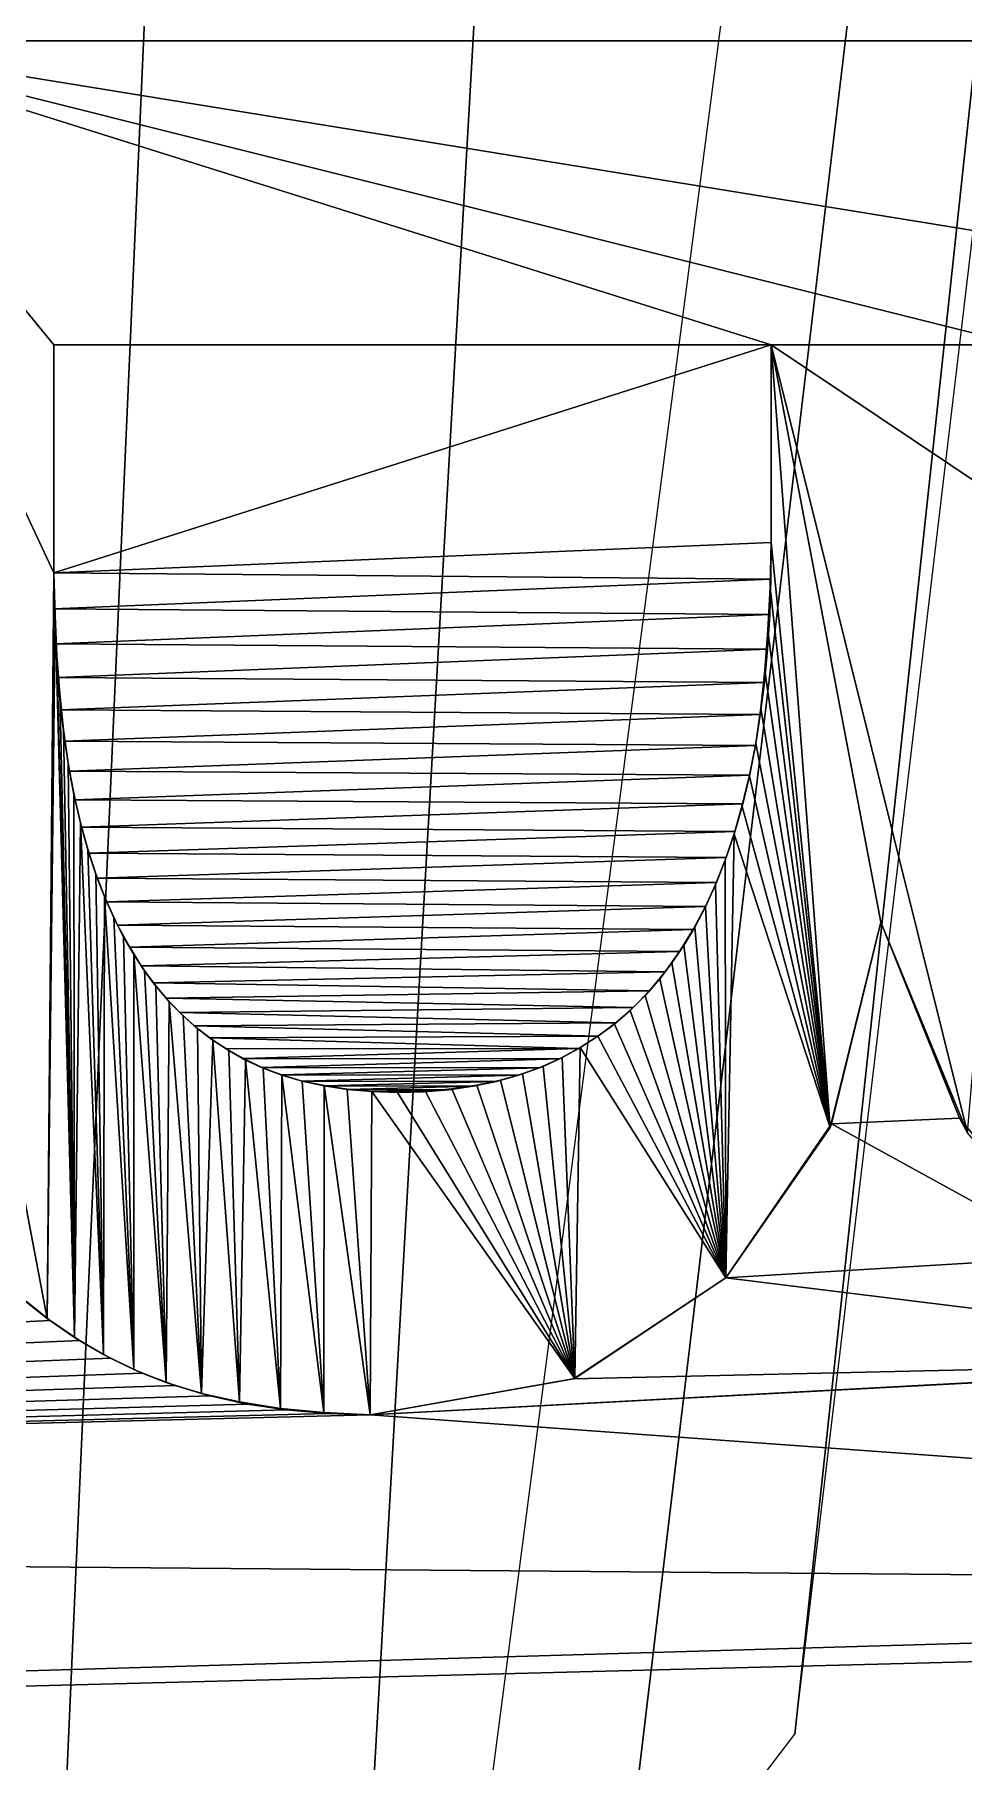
# Model space of a CAD drawing. Header units: millimetres. Extents: x -228 to 228, y -204 to 237.
# Drawn here: x 29.656 to 30.247, y 18.041 to 19.14 of the extents above; entities that cross this region are included whole.
import ezdxf

# ---------------------------------------------------------------- set-up
doc = ezdxf.new("R2010")
doc.units = ezdxf.units.MM
doc.header["$LTSCALE"] = 127.314815
for name, color, linetype in [('2468', 7, 'CONTINUOUS'), ('5003', 7, 'CONTINUOUS'), ('5004', 7, 'CONTINUOUS'), ('5316', 7, 'CONTINUOUS'), ('5322', 7, 'CONTINUOUS'), ('5375', 7, 'CONTINUOUS'), ('5376', 7, 'CONTINUOUS'), ('5377', 7, 'CONTINUOUS'), ('5378', 7, 'CONTINUOUS'), ('5381', 7, 'CONTINUOUS'), ('5382', 7, 'CONTINUOUS'), ('5383', 7, 'CONTINUOUS'), ('5384', 7, 'CONTINUOUS'), ('5385', 7, 'CONTINUOUS'), ('5386', 7, 'CONTINUOUS'), ('6193', 7, 'CONTINUOUS'), ('6301', 7, 'CONTINUOUS'), ('6333', 7, 'CONTINUOUS')]:
    doc.layers.add(name, color=color, linetype=linetype)

msp = doc.modelspace()

# ---------------------------------------------------------------- linework, layer by layer
at = {"layer": '2468', "color": 6, "linetype": 'Continuous'}
for points in [[(31.0245, 26.2898, 1083.49), (30.14, 18.0582, 1075.3027), (31.1346, 26.4481, 1077.0776), (31.0245, 26.2898, 1083.49)], [(29.9121, 17.7616, 1083.49), (30.0261, 17.9095, 1079.4167), (31.0245, 26.2898, 1083.49), (29.9121, 17.7616, 1083.49)], [(30.0261, 17.9095, 1079.4167), (30.14, 18.0582, 1075.3027), (31.0245, 26.2898, 1083.49), (30.0261, 17.9095, 1079.4167)]]:
    msp.add_3dface(points, dxfattribs=at)
at = {"layer": '5003', "color": 6, "linetype": 'Continuous'}
for points in [[(30.2955, 32.0383, 1039.01), (29, 2.7124, 1039.01), (29.6211, 40.5935, 1039.01), (30.2955, 32.0383, 1039.01)], [(29, 2.7124, 1039.01), (36.251, 29.0508, 1039.01), (37.8171, 33.0922, 1039.01), (29, 2.7124, 1039.01)], [(44.663, 10.9983, 1039.01), (29, 2.7124, 1039.01), (37.8171, 33.0922, 1039.01), (44.663, 10.9983, 1039.01)], [(30.2955, 32.0383, 1039.01), (30.5255, 29.5033, 1039.01), (29, 2.7124, 1039.01), (30.2955, 32.0383, 1039.01)], [(30.5255, 29.5033, 1039.01), (32.5562, 27.9678, 1039.01), (29, 2.7124, 1039.01), (30.5255, 29.5033, 1039.01)], [(36.1233, 28.6576, 1039.01), (36.251, 29.0508, 1039.01), (29, 2.7124, 1039.01), (36.1233, 28.6576, 1039.01)], [(36.007, 28.5247, 1039.01), (36.1233, 28.6576, 1039.01), (29, 2.7124, 1039.01), (36.007, 28.5247, 1039.01)], [(35.8846, 28.3975, 1039.01), (36.007, 28.5247, 1039.01), (29, 2.7124, 1039.01), (35.8846, 28.3975, 1039.01)], [(35.0581, 28.4371, 1039.01), (35.117, 28.383, 1039.01), (29, 2.7124, 1039.01), (35.0581, 28.4371, 1039.01)], [(32.5562, 27.9678, 1039.01), (35.0581, 28.4371, 1039.01), (29, 2.7124, 1039.01), (32.5562, 27.9678, 1039.01)], [(35.5037, 28.2366, 1039.01), (35.8846, 28.3975, 1039.01), (29, 2.7124, 1039.01), (35.5037, 28.2366, 1039.01)], [(35.117, 28.383, 1039.01), (35.5037, 28.2366, 1039.01), (29, 2.7124, 1039.01), (35.117, 28.383, 1039.01)]]:
    msp.add_3dface(points, dxfattribs=at)
at = {"layer": '5004', "color": 6, "linetype": 'Continuous'}
for points in [[(30.6713, 28.5384, 1041.01), (20.9561, 18.1201, 1041.01), (32.6549, 27.9819, 1041.01), (30.6713, 28.5384, 1041.01)], [(32.6549, 27.9819, 1041.01), (20.9561, 18.1201, 1041.01), (25.7236, 21.8156, 1041.01), (32.6549, 27.9819, 1041.01)], [(30.86, 19.8899, 1041.01), (29.51, 19.3194, 1041.01), (29.51, 19.1357, 1041.01), (30.86, 19.8899, 1041.01)], [(30.86, 19.8899, 1041.01), (29.51, 19.1357, 1041.01), (30.86, 19.1357, 1041.01), (30.86, 19.8899, 1041.01)], [(30.125, 18.8165, 1041.01), (30.125, 18.9422, 1041.01), (29.6686, 18.7972, 1041.01), (30.125, 18.8165, 1041.01)], [(29.6686, 18.7972, 1041.01), (30.125, 18.9422, 1041.01), (29.6686, 18.9422, 1041.01), (29.6686, 18.7972, 1041.01)], [(30.1248, 18.7932, 1041.01), (30.125, 18.8165, 1041.01), (29.6686, 18.7972, 1041.01), (30.1248, 18.7932, 1041.01)], [(29.6688, 18.7742, 1041.01), (30.1248, 18.7932, 1041.01), (29.6686, 18.7972, 1041.01), (29.6688, 18.7742, 1041.01)], [(30.124, 18.7706, 1041.01), (30.1248, 18.7932, 1041.01), (29.6688, 18.7742, 1041.01), (30.124, 18.7706, 1041.01)], [(29.6697, 18.752, 1041.01), (30.124, 18.7706, 1041.01), (29.6688, 18.7742, 1041.01), (29.6697, 18.752, 1041.01)], [(30.1226, 18.7487, 1041.01), (30.124, 18.7706, 1041.01), (29.6697, 18.752, 1041.01), (30.1226, 18.7487, 1041.01)], [(29.671, 18.7306, 1041.01), (30.1226, 18.7487, 1041.01), (29.6697, 18.752, 1041.01), (29.671, 18.7306, 1041.01)], [(30.1206, 18.7275, 1041.01), (30.1226, 18.7487, 1041.01), (29.671, 18.7306, 1041.01), (30.1206, 18.7275, 1041.01)], [(29.6729, 18.71, 1041.01), (30.1206, 18.7275, 1041.01), (29.671, 18.7306, 1041.01), (29.6729, 18.71, 1041.01)], [(30.118, 18.7071, 1041.01), (30.1206, 18.7275, 1041.01), (29.6729, 18.71, 1041.01), (30.118, 18.7071, 1041.01)], [(29.6754, 18.6901, 1041.01), (30.118, 18.7071, 1041.01), (29.6729, 18.71, 1041.01), (29.6754, 18.6901, 1041.01)], [(30.1149, 18.6873, 1041.01), (30.118, 18.7071, 1041.01), (29.6754, 18.6901, 1041.01), (30.1149, 18.6873, 1041.01)], [(29.6784, 18.671, 1041.01), (30.1149, 18.6873, 1041.01), (29.6754, 18.6901, 1041.01), (29.6784, 18.671, 1041.01)], [(30.1112, 18.6684, 1041.01), (30.1149, 18.6873, 1041.01), (29.6784, 18.671, 1041.01), (30.1112, 18.6684, 1041.01)], [(29.682, 18.6527, 1041.01), (30.1112, 18.6684, 1041.01), (29.6784, 18.671, 1041.01), (29.682, 18.6527, 1041.01)], [(30.1068, 18.6502, 1041.01), (30.1112, 18.6684, 1041.01), (29.682, 18.6527, 1041.01), (30.1068, 18.6502, 1041.01)], [(29.6862, 18.6353, 1041.01), (30.1068, 18.6502, 1041.01), (29.682, 18.6527, 1041.01), (29.6862, 18.6353, 1041.01)], [(30.1019, 18.6327, 1041.01), (30.1068, 18.6502, 1041.01), (29.6862, 18.6353, 1041.01), (30.1019, 18.6327, 1041.01)], [(29.6908, 18.6188, 1041.01), (30.1019, 18.6327, 1041.01), (29.6862, 18.6353, 1041.01), (29.6908, 18.6188, 1041.01)], [(30.0964, 18.616, 1041.01), (30.1019, 18.6327, 1041.01), (29.6908, 18.6188, 1041.01), (30.0964, 18.616, 1041.01)], [(29.6961, 18.603, 1041.01), (30.0964, 18.616, 1041.01), (29.6908, 18.6188, 1041.01), (29.6961, 18.603, 1041.01)], [(30.0901, 18.6001, 1041.01), (30.0964, 18.616, 1041.01), (29.6961, 18.603, 1041.01), (30.0901, 18.6001, 1041.01)], [(29.7022, 18.5878, 1041.01), (30.0901, 18.6001, 1041.01), (29.6961, 18.603, 1041.01), (29.7022, 18.5878, 1041.01)], [(30.0831, 18.5849, 1041.01), (30.0901, 18.6001, 1041.01), (29.7022, 18.5878, 1041.01), (30.0831, 18.5849, 1041.01)], [(29.7091, 18.5731, 1041.01), (30.0831, 18.5849, 1041.01), (29.7022, 18.5878, 1041.01), (29.7091, 18.5731, 1041.01)], [(30.0753, 18.5703, 1041.01), (30.0831, 18.5849, 1041.01), (29.7091, 18.5731, 1041.01), (30.0753, 18.5703, 1041.01)], [(29.7168, 18.5589, 1041.01), (30.0753, 18.5703, 1041.01), (29.7091, 18.5731, 1041.01), (29.7168, 18.5589, 1041.01)], [(30.1947, 18.5748, 1041.01), (30.1634, 18.4466, 1041.01), (30.2447, 18.4501, 1041.01), (30.1947, 18.5748, 1041.01)], [(30.0667, 18.5563, 1041.01), (30.0753, 18.5703, 1041.01), (29.7168, 18.5589, 1041.01), (30.0667, 18.5563, 1041.01)], [(29.7241, 18.5472, 1041.01), (30.0667, 18.5563, 1041.01), (29.7168, 18.5589, 1041.01), (29.7241, 18.5472, 1041.01)], [(30.0574, 18.5433, 1041.01), (30.0667, 18.5563, 1041.01), (29.7241, 18.5472, 1041.01), (30.0574, 18.5433, 1041.01)], [(29.7318, 18.5364, 1041.01), (30.0574, 18.5433, 1041.01), (29.7241, 18.5472, 1041.01), (29.7318, 18.5364, 1041.01)], [(30.0475, 18.5313, 1041.01), (30.0574, 18.5433, 1041.01), (29.7318, 18.5364, 1041.01), (30.0475, 18.5313, 1041.01)], [(29.74, 18.5265, 1041.01), (30.0475, 18.5313, 1041.01), (29.7318, 18.5364, 1041.01), (29.74, 18.5265, 1041.01)], [(30.0371, 18.5206, 1041.01), (30.0475, 18.5313, 1041.01), (29.74, 18.5265, 1041.01), (30.0371, 18.5206, 1041.01)], [(29.7486, 18.5174, 1041.01), (30.0371, 18.5206, 1041.01), (29.74, 18.5265, 1041.01), (29.7486, 18.5174, 1041.01)], [(30.0261, 18.5109, 1041.01), (30.0371, 18.5206, 1041.01), (29.7486, 18.5174, 1041.01), (30.0261, 18.5109, 1041.01)], [(29.7578, 18.509, 1041.01), (30.0261, 18.5109, 1041.01), (29.7486, 18.5174, 1041.01), (29.7578, 18.509, 1041.01)], [(30.0146, 18.5023, 1041.01), (30.0261, 18.5109, 1041.01), (29.7578, 18.509, 1041.01), (30.0146, 18.5023, 1041.01)], [(29.7676, 18.5013, 1041.01), (30.0146, 18.5023, 1041.01), (29.7578, 18.509, 1041.01), (29.7676, 18.5013, 1041.01)], [(30.0026, 18.4946, 1041.01), (30.0146, 18.5023, 1041.01), (29.7676, 18.5013, 1041.01), (30.0026, 18.4946, 1041.01)], [(29.7781, 18.4944, 1041.01), (30.0026, 18.4946, 1041.01), (29.7676, 18.5013, 1041.01), (29.7781, 18.4944, 1041.01)], [(29.7892, 18.4881, 1041.01), (30.0026, 18.4946, 1041.01), (29.7781, 18.4944, 1041.01), (29.7892, 18.4881, 1041.01)], [(29.9902, 18.4879, 1041.01), (30.0026, 18.4946, 1041.01), (29.7892, 18.4881, 1041.01), (29.9902, 18.4879, 1041.01)], [(29.8009, 18.4825, 1041.01), (29.9902, 18.4879, 1041.01), (29.7892, 18.4881, 1041.01), (29.8009, 18.4825, 1041.01)], [(29.9774, 18.4823, 1041.01), (29.9902, 18.4879, 1041.01), (29.8009, 18.4825, 1041.01), (29.9774, 18.4823, 1041.01)], [(29.8133, 18.4777, 1041.01), (29.9774, 18.4823, 1041.01), (29.8009, 18.4825, 1041.01), (29.8133, 18.4777, 1041.01)], [(29.9641, 18.4775, 1041.01), (29.9774, 18.4823, 1041.01), (29.8133, 18.4777, 1041.01), (29.9641, 18.4775, 1041.01)], [(29.8266, 18.4738, 1041.01), (29.9641, 18.4775, 1041.01), (29.8133, 18.4777, 1041.01), (29.8266, 18.4738, 1041.01)], [(29.9501, 18.4736, 1041.01), (29.9641, 18.4775, 1041.01), (29.8266, 18.4738, 1041.01), (29.9501, 18.4736, 1041.01)], [(29.8406, 18.4707, 1041.01), (29.9501, 18.4736, 1041.01), (29.8266, 18.4738, 1041.01), (29.8406, 18.4707, 1041.01)], [(29.9353, 18.4705, 1041.01), (29.9501, 18.4736, 1041.01), (29.8406, 18.4707, 1041.01), (29.9353, 18.4705, 1041.01)], [(29.8554, 18.4685, 1041.01), (29.9353, 18.4705, 1041.01), (29.8406, 18.4707, 1041.01), (29.8554, 18.4685, 1041.01)], [(29.9199, 18.4683, 1041.01), (29.9353, 18.4705, 1041.01), (29.8554, 18.4685, 1041.01), (29.9199, 18.4683, 1041.01)], [(29.8709, 18.4671, 1041.01), (29.9199, 18.4683, 1041.01), (29.8554, 18.4685, 1041.01), (29.8709, 18.4671, 1041.01)], [(29.9039, 18.4669, 1041.01), (29.9199, 18.4683, 1041.01), (29.8709, 18.4671, 1041.01), (29.9039, 18.4669, 1041.01)], [(29.8871, 18.4665, 1041.01), (29.9039, 18.4669, 1041.01), (29.8709, 18.4671, 1041.01), (29.8871, 18.4665, 1041.01)], [(30.2447, 18.4501, 1041.01), (30.1634, 18.4466, 1041.01), (30.3174, 18.362, 1041.01), (30.2447, 18.4501, 1041.01)], [(30.1634, 18.4466, 1041.01), (30.096, 18.3485, 1041.01), (30.3174, 18.362, 1041.01), (30.1634, 18.4466, 1041.01)], [(30.3174, 18.362, 1041.01), (30.096, 18.3485, 1041.01), (30.5196, 18.2963, 1041.01), (30.3174, 18.362, 1041.01)], [(30.096, 18.3485, 1041.01), (29.9992, 18.2844, 1041.01), (30.5196, 18.2963, 1041.01), (30.096, 18.3485, 1041.01)], [(29.6661, 18.3215, 1041.01), (29.6482, 18.3359, 1041.01), (26.93, 18.1875, 1041.01), (29.6661, 18.3215, 1041.01)], [(29.6849, 18.3087, 1041.01), (29.6661, 18.3215, 1041.01), (26.93, 18.1875, 1041.01), (29.6849, 18.3087, 1041.01)], [(29.7045, 18.2975, 1041.01), (29.6849, 18.3087, 1041.01), (26.93, 18.1875, 1041.01), (29.7045, 18.2975, 1041.01)], [(29.7247, 18.288, 1041.01), (29.7045, 18.2975, 1041.01), (26.93, 18.1875, 1041.01), (29.7247, 18.288, 1041.01)], [(29.8697, 18.2614, 1041.01), (31.41, 18.15, 1041.01), (30.5462, 18.2973, 1041.01), (29.8697, 18.2614, 1041.01)], [(30.5196, 18.2963, 1041.01), (29.8697, 18.2614, 1041.01), (30.5462, 18.2973, 1041.01), (30.5196, 18.2963, 1041.01)], [(29.9992, 18.2844, 1041.01), (29.8697, 18.2614, 1041.01), (30.5196, 18.2963, 1041.01), (29.9992, 18.2844, 1041.01)], [(29.7458, 18.28, 1041.01), (29.7247, 18.288, 1041.01), (26.93, 18.1875, 1041.01), (29.7458, 18.28, 1041.01)], [(29.768, 18.2735, 1041.01), (29.7458, 18.28, 1041.01), (26.93, 18.1875, 1041.01), (29.768, 18.2735, 1041.01)], [(29.7916, 18.2683, 1041.01), (29.768, 18.2735, 1041.01), (26.93, 18.1875, 1041.01), (29.7916, 18.2683, 1041.01)], [(29.8165, 18.2646, 1041.01), (29.7916, 18.2683, 1041.01), (26.93, 18.1875, 1041.01), (29.8165, 18.2646, 1041.01)], [(29.8425, 18.2623, 1041.01), (29.8165, 18.2646, 1041.01), (26.93, 18.1875, 1041.01), (29.8425, 18.2623, 1041.01)], [(29.8697, 18.2614, 1041.01), (29.8425, 18.2623, 1041.01), (26.93, 18.1875, 1041.01), (29.8697, 18.2614, 1041.01)], [(31.41, 18.15, 1041.01), (29.8697, 18.2614, 1041.01), (26.93, 18.1875, 1041.01), (31.41, 18.15, 1041.01)], [(31.41, 18.15, 1041.01), (26.93, 18.1875, 1041.01), (26.93, 18.0188, 1041.01), (31.41, 18.15, 1041.01)], [(32.03, 18.15, 1041.01), (31.41, 18.15, 1041.01), (26.93, 18.0188, 1041.01), (32.03, 18.15, 1041.01)], [(30.5157, 18.0235, 1041.01), (32.03, 18.15, 1041.01), (26.93, 18.0188, 1041.01), (30.5157, 18.0235, 1041.01)]]:
    msp.add_3dface(points, dxfattribs=at)
at = {"layer": '5316', "color": 6, "linetype": 'Continuous'}
for points in [[(30.6565, 28.7657, 1050.51), (25.814, 23.5727, 1050.51), (20.7914, 18.1245, 1048.0845), (30.6565, 28.7657, 1050.51)], [(30.6565, 28.7657, 1050.51), (20.7914, 18.1245, 1048.0845), (30.6636, 28.6466, 1045.5593), (30.6565, 28.7657, 1050.51)], [(20.7914, 18.1245, 1048.0845), (20.9561, 18.1201, 1041.01), (30.6636, 28.6466, 1045.5593), (20.7914, 18.1245, 1048.0845)], [(20.9561, 18.1201, 1041.01), (30.6713, 28.5384, 1041.01), (30.6636, 28.6466, 1045.5593), (20.9561, 18.1201, 1041.01)]]:
    msp.add_3dface(points, dxfattribs=at)
at = {"layer": '5322', "color": 6, "linetype": 'Continuous'}
for points in [[(30.86, 19.1357, 1041.11), (29.51, 19.1357, 1041.11), (30.7014, 18.9422, 1041.11), (30.86, 19.1357, 1041.11)], [(29.6642, 18.3227, 1041.11), (29.51, 19.1357, 1041.11), (29.6478, 18.3359, 1041.11), (29.6642, 18.3227, 1041.11)], [(29.51, 19.1357, 1041.11), (29.6642, 18.3227, 1041.11), (29.6686, 18.7972, 1041.11), (29.51, 19.1357, 1041.11)], [(30.125, 18.9422, 1041.11), (29.51, 19.1357, 1041.11), (29.6686, 18.9422, 1041.11), (30.125, 18.9422, 1041.11)], [(29.51, 19.1357, 1041.11), (30.125, 18.9422, 1041.11), (30.2836, 18.9422, 1041.11), (29.51, 19.1357, 1041.11)], [(29.6686, 18.9422, 1041.11), (29.51, 19.1357, 1041.11), (29.6686, 18.7972, 1041.11), (29.6686, 18.9422, 1041.11)], [(30.7014, 18.9422, 1041.11), (29.51, 19.1357, 1041.11), (30.2836, 18.9422, 1041.11), (30.7014, 18.9422, 1041.11)], [(30.1947, 18.5748, 1041.11), (30.2499, 18.4408, 1041.11), (30.125, 18.9422, 1041.11), (30.1947, 18.5748, 1041.11)], [(30.125, 18.9422, 1041.11), (30.2499, 18.4408, 1041.11), (30.2836, 18.8359, 1041.11), (30.125, 18.9422, 1041.11)], [(30.1624, 18.4442, 1041.11), (30.1947, 18.5748, 1041.11), (30.125, 18.9422, 1041.11), (30.1624, 18.4442, 1041.11)], [(30.1624, 18.4442, 1041.11), (30.125, 18.9422, 1041.11), (30.125, 18.8165, 1041.11), (30.1624, 18.4442, 1041.11)], [(30.2836, 18.9422, 1041.11), (30.125, 18.9422, 1041.11), (30.2836, 18.8359, 1041.11), (30.2836, 18.9422, 1041.11)], [(30.1243, 18.7879, 1041.11), (30.1624, 18.4442, 1041.11), (30.125, 18.8165, 1041.11), (30.1243, 18.7879, 1041.11)], [(29.6686, 18.7972, 1041.11), (29.6642, 18.3227, 1041.11), (29.6693, 18.77, 1041.11), (29.6686, 18.7972, 1041.11)], [(30.1229, 18.7607, 1041.11), (30.1624, 18.4442, 1041.11), (30.1243, 18.7879, 1041.11), (30.1229, 18.7607, 1041.11)], [(29.6642, 18.3227, 1041.11), (29.6817, 18.3107, 1041.11), (29.6693, 18.77, 1041.11), (29.6642, 18.3227, 1041.11)], [(29.6693, 18.77, 1041.11), (29.6817, 18.3107, 1041.11), (29.6705, 18.7443, 1041.11), (29.6693, 18.77, 1041.11)], [(30.1209, 18.7351, 1041.11), (30.1624, 18.4442, 1041.11), (30.1229, 18.7607, 1041.11), (30.1209, 18.7351, 1041.11)], [(29.6705, 18.7443, 1041.11), (29.6817, 18.3107, 1041.11), (29.6723, 18.7201, 1041.11), (29.6705, 18.7443, 1041.11)], [(30.1183, 18.7111, 1041.11), (30.1624, 18.4442, 1041.11), (30.1209, 18.7351, 1041.11), (30.1183, 18.7111, 1041.11)], [(29.6723, 18.7201, 1041.11), (29.6817, 18.3107, 1041.11), (29.6746, 18.6973, 1041.11), (29.6723, 18.7201, 1041.11)], [(30.1151, 18.6885, 1041.11), (30.1624, 18.4442, 1041.11), (30.1183, 18.7111, 1041.11), (30.1151, 18.6885, 1041.11)], [(29.6746, 18.6973, 1041.11), (29.6817, 18.3107, 1041.11), (29.6776, 18.676, 1041.11), (29.6746, 18.6973, 1041.11)], [(30.1112, 18.6677, 1041.11), (30.1624, 18.4442, 1041.11), (30.1151, 18.6885, 1041.11), (30.1112, 18.6677, 1041.11)], [(29.6776, 18.676, 1041.11), (29.6817, 18.3107, 1041.11), (29.6812, 18.6562, 1041.11), (29.6776, 18.676, 1041.11)], [(30.1065, 18.6485, 1041.11), (30.1624, 18.4442, 1041.11), (30.1112, 18.6677, 1041.11), (30.1065, 18.6485, 1041.11)], [(29.6812, 18.6562, 1041.11), (29.6817, 18.3107, 1041.11), (29.6854, 18.6381, 1041.11), (29.6812, 18.6562, 1041.11)], [(30.1013, 18.6308, 1041.11), (30.1624, 18.4442, 1041.11), (30.1065, 18.6485, 1041.11), (30.1013, 18.6308, 1041.11)], [(29.6817, 18.3107, 1041.11), (29.7001, 18.2998, 1041.11), (29.6854, 18.6381, 1041.11), (29.6817, 18.3107, 1041.11)], [(29.6854, 18.6381, 1041.11), (29.7001, 18.2998, 1041.11), (29.6901, 18.6213, 1041.11), (29.6854, 18.6381, 1041.11)], [(30.0956, 18.6143, 1041.11), (30.096, 18.3485, 1041.11), (30.1013, 18.6308, 1041.11), (30.0956, 18.6143, 1041.11)], [(30.096, 18.3485, 1041.11), (30.1624, 18.4442, 1041.11), (30.1013, 18.6308, 1041.11), (30.096, 18.3485, 1041.11)], [(29.6901, 18.6213, 1041.11), (29.7001, 18.2998, 1041.11), (29.6953, 18.6057, 1041.11), (29.6901, 18.6213, 1041.11)], [(29.6953, 18.6057, 1041.11), (29.7001, 18.2998, 1041.11), (29.7008, 18.5912, 1041.11), (29.6953, 18.6057, 1041.11)], [(30.0896, 18.5989, 1041.11), (30.096, 18.3485, 1041.11), (30.0956, 18.6143, 1041.11), (30.0896, 18.5989, 1041.11)], [(30.0832, 18.5847, 1041.11), (30.096, 18.3485, 1041.11), (30.0896, 18.5989, 1041.11), (30.0832, 18.5847, 1041.11)], [(29.7001, 18.2998, 1041.11), (29.7194, 18.2902, 1041.11), (29.7008, 18.5912, 1041.11), (29.7001, 18.2998, 1041.11)], [(29.7008, 18.5912, 1041.11), (29.7194, 18.2902, 1041.11), (29.7066, 18.5777, 1041.11), (29.7008, 18.5912, 1041.11)], [(30.0764, 18.5718, 1041.11), (30.096, 18.3485, 1041.11), (30.0832, 18.5847, 1041.11), (30.0764, 18.5718, 1041.11)], [(29.7066, 18.5777, 1041.11), (29.7194, 18.2902, 1041.11), (29.7128, 18.5655, 1041.11), (29.7066, 18.5777, 1041.11)], [(30.0693, 18.56, 1041.11), (30.096, 18.3485, 1041.11), (30.0764, 18.5718, 1041.11), (30.0693, 18.56, 1041.11)], [(29.7128, 18.5655, 1041.11), (29.7194, 18.2902, 1041.11), (29.7194, 18.5543, 1041.11), (29.7128, 18.5655, 1041.11)], [(30.0618, 18.5491, 1041.11), (30.096, 18.3485, 1041.11), (30.0693, 18.56, 1041.11), (30.0618, 18.5491, 1041.11)], [(29.7194, 18.2902, 1041.11), (29.7399, 18.2819, 1041.11), (29.7194, 18.5543, 1041.11), (29.7194, 18.2902, 1041.11)], [(29.7194, 18.5543, 1041.11), (29.7399, 18.2819, 1041.11), (29.7263, 18.544, 1041.11), (29.7194, 18.5543, 1041.11)], [(30.054, 18.5389, 1041.11), (30.096, 18.3485, 1041.11), (30.0618, 18.5491, 1041.11), (30.054, 18.5389, 1041.11)], [(29.7263, 18.544, 1041.11), (29.7399, 18.2819, 1041.11), (29.7334, 18.5344, 1041.11), (29.7263, 18.544, 1041.11)], [(30.0448, 18.5282, 1041.11), (30.096, 18.3485, 1041.11), (30.054, 18.5389, 1041.11), (30.0448, 18.5282, 1041.11)], [(29.7334, 18.5344, 1041.11), (29.7399, 18.2819, 1041.11), (29.7419, 18.5243, 1041.11), (29.7334, 18.5344, 1041.11)], [(30.0352, 18.5186, 1041.11), (30.096, 18.3485, 1041.11), (30.0448, 18.5282, 1041.11), (30.0352, 18.5186, 1041.11)], [(29.7399, 18.2819, 1041.11), (29.7624, 18.2751, 1041.11), (29.7419, 18.5243, 1041.11), (29.7399, 18.2819, 1041.11)], [(29.7419, 18.5243, 1041.11), (29.7624, 18.2751, 1041.11), (29.7507, 18.5153, 1041.11), (29.7419, 18.5243, 1041.11)], [(30.0252, 18.5101, 1041.11), (30.096, 18.3485, 1041.11), (30.0352, 18.5186, 1041.11), (30.0252, 18.5101, 1041.11)], [(29.7507, 18.5153, 1041.11), (29.7624, 18.2751, 1041.11), (29.7599, 18.5072, 1041.11), (29.7507, 18.5153, 1041.11)], [(29.7599, 18.5072, 1041.11), (29.7624, 18.2751, 1041.11), (29.7696, 18.4999, 1041.11), (29.7599, 18.5072, 1041.11)], [(30.0146, 18.5023, 1041.11), (30.096, 18.3485, 1041.11), (30.0252, 18.5101, 1041.11), (30.0146, 18.5023, 1041.11)], [(29.7624, 18.2751, 1041.11), (29.7867, 18.2696, 1041.11), (29.7696, 18.4999, 1041.11), (29.7624, 18.2751, 1041.11)], [(29.7696, 18.4999, 1041.11), (29.7867, 18.2696, 1041.11), (29.7799, 18.4932, 1041.11), (29.7696, 18.4999, 1041.11)], [(29.9919, 18.4887, 1041.11), (30, 18.2846, 1041.11), (30.0035, 18.4951, 1041.11), (29.9919, 18.4887, 1041.11)], [(30, 18.2846, 1041.11), (30.096, 18.3485, 1041.11), (30.0035, 18.4951, 1041.11), (30, 18.2846, 1041.11)], [(30.0035, 18.4951, 1041.11), (30.096, 18.3485, 1041.11), (30.0146, 18.5023, 1041.11), (30.0035, 18.4951, 1041.11)], [(29.7799, 18.4932, 1041.11), (29.7867, 18.2696, 1041.11), (29.7905, 18.4872, 1041.11), (29.7799, 18.4932, 1041.11)], [(29.7867, 18.2696, 1041.11), (29.8127, 18.2655, 1041.11), (29.7905, 18.4872, 1041.11), (29.7867, 18.2696, 1041.11)], [(29.7905, 18.4872, 1041.11), (29.8127, 18.2655, 1041.11), (29.8017, 18.482, 1041.11), (29.7905, 18.4872, 1041.11)], [(29.9668, 18.4783, 1041.11), (30, 18.2846, 1041.11), (29.9798, 18.4831, 1041.11), (29.9668, 18.4783, 1041.11)], [(29.9798, 18.4831, 1041.11), (30, 18.2846, 1041.11), (29.9919, 18.4887, 1041.11), (29.9798, 18.4831, 1041.11)], [(29.8017, 18.482, 1041.11), (29.8127, 18.2655, 1041.11), (29.8136, 18.4775, 1041.11), (29.8017, 18.482, 1041.11)], [(29.8127, 18.2655, 1041.11), (29.8404, 18.2628, 1041.11), (29.8136, 18.4775, 1041.11), (29.8127, 18.2655, 1041.11)], [(29.8136, 18.4775, 1041.11), (29.8404, 18.2628, 1041.11), (29.8266, 18.4738, 1041.11), (29.8136, 18.4775, 1041.11)], [(29.8266, 18.4738, 1041.11), (29.8404, 18.2628, 1041.11), (29.8405, 18.4709, 1041.11), (29.8266, 18.4738, 1041.11)], [(29.9377, 18.4712, 1041.11), (30, 18.2846, 1041.11), (29.9527, 18.4744, 1041.11), (29.9377, 18.4712, 1041.11)], [(29.9527, 18.4744, 1041.11), (30, 18.2846, 1041.11), (29.9668, 18.4783, 1041.11), (29.9527, 18.4744, 1041.11)], [(29.8404, 18.2628, 1041.11), (29.8697, 18.2614, 1041.11), (29.8405, 18.4709, 1041.11), (29.8404, 18.2628, 1041.11)], [(29.8405, 18.4709, 1041.11), (29.8697, 18.2614, 1041.11), (29.8552, 18.4686, 1041.11), (29.8405, 18.4709, 1041.11)], [(29.8552, 18.4686, 1041.11), (29.8697, 18.2614, 1041.11), (29.8708, 18.4672, 1041.11), (29.8552, 18.4686, 1041.11)], [(29.8697, 18.2614, 1041.11), (30, 18.2846, 1041.11), (29.8708, 18.4672, 1041.11), (29.8697, 18.2614, 1041.11)], [(29.8708, 18.4672, 1041.11), (30, 18.2846, 1041.11), (29.8871, 18.4665, 1041.11), (29.8708, 18.4672, 1041.11)], [(29.8871, 18.4665, 1041.11), (30, 18.2846, 1041.11), (29.9049, 18.4672, 1041.11), (29.8871, 18.4665, 1041.11)], [(29.9049, 18.4672, 1041.11), (30, 18.2846, 1041.11), (29.9217, 18.4688, 1041.11), (29.9049, 18.4672, 1041.11)], [(29.9217, 18.4688, 1041.11), (30, 18.2846, 1041.11), (29.9377, 18.4712, 1041.11), (29.9217, 18.4688, 1041.11)]]:
    msp.add_3dface(points, dxfattribs=at)
at = {"layer": '5375', "color": 6, "linetype": 'Continuous'}
for points in [[(29.6482, 18.3359, 1041.01), (29.6642, 18.3227, 1041.11), (29.6478, 18.3359, 1041.11), (29.6482, 18.3359, 1041.01)], [(29.6482, 18.3359, 1041.01), (29.6661, 18.3215, 1041.01), (29.6642, 18.3227, 1041.11), (29.6482, 18.3359, 1041.01)], [(29.6661, 18.3215, 1041.01), (29.6817, 18.3107, 1041.11), (29.6642, 18.3227, 1041.11), (29.6661, 18.3215, 1041.01)], [(29.6661, 18.3215, 1041.01), (29.6849, 18.3087, 1041.01), (29.6817, 18.3107, 1041.11), (29.6661, 18.3215, 1041.01)], [(29.6849, 18.3087, 1041.01), (29.7001, 18.2998, 1041.11), (29.6817, 18.3107, 1041.11), (29.6849, 18.3087, 1041.01)], [(29.6849, 18.3087, 1041.01), (29.7045, 18.2975, 1041.01), (29.7001, 18.2998, 1041.11), (29.6849, 18.3087, 1041.01)], [(29.7045, 18.2975, 1041.01), (29.7194, 18.2902, 1041.11), (29.7001, 18.2998, 1041.11), (29.7045, 18.2975, 1041.01)], [(29.7045, 18.2975, 1041.01), (29.7247, 18.288, 1041.01), (29.7194, 18.2902, 1041.11), (29.7045, 18.2975, 1041.01)], [(29.7247, 18.288, 1041.01), (29.7399, 18.2819, 1041.11), (29.7194, 18.2902, 1041.11), (29.7247, 18.288, 1041.01)], [(29.7247, 18.288, 1041.01), (29.7458, 18.28, 1041.01), (29.7399, 18.2819, 1041.11), (29.7247, 18.288, 1041.01)], [(29.7458, 18.28, 1041.01), (29.7624, 18.2751, 1041.11), (29.7399, 18.2819, 1041.11), (29.7458, 18.28, 1041.01)], [(29.7458, 18.28, 1041.01), (29.768, 18.2735, 1041.01), (29.7624, 18.2751, 1041.11), (29.7458, 18.28, 1041.01)], [(29.768, 18.2735, 1041.01), (29.7867, 18.2696, 1041.11), (29.7624, 18.2751, 1041.11), (29.768, 18.2735, 1041.01)], [(29.768, 18.2735, 1041.01), (29.7916, 18.2683, 1041.01), (29.7867, 18.2696, 1041.11), (29.768, 18.2735, 1041.01)], [(29.7916, 18.2683, 1041.01), (29.8127, 18.2655, 1041.11), (29.7867, 18.2696, 1041.11), (29.7916, 18.2683, 1041.01)], [(29.7916, 18.2683, 1041.01), (29.8165, 18.2646, 1041.01), (29.8127, 18.2655, 1041.11), (29.7916, 18.2683, 1041.01)], [(29.8165, 18.2646, 1041.01), (29.8404, 18.2628, 1041.11), (29.8127, 18.2655, 1041.11), (29.8165, 18.2646, 1041.01)], [(29.8165, 18.2646, 1041.01), (29.8425, 18.2623, 1041.01), (29.8404, 18.2628, 1041.11), (29.8165, 18.2646, 1041.01)], [(29.8425, 18.2623, 1041.01), (29.8697, 18.2614, 1041.01), (29.8404, 18.2628, 1041.11), (29.8425, 18.2623, 1041.01)], [(29.8697, 18.2614, 1041.01), (29.8697, 18.2614, 1041.11), (29.8404, 18.2628, 1041.11), (29.8697, 18.2614, 1041.01)]]:
    msp.add_3dface(points, dxfattribs=at)
at = {"layer": '5376', "color": 6, "linetype": 'Continuous'}
for points in [[(29.9992, 18.2844, 1041.01), (30.096, 18.3485, 1041.01), (30, 18.2846, 1041.11), (29.9992, 18.2844, 1041.01)], [(30.096, 18.3485, 1041.01), (30.096, 18.3485, 1041.11), (30, 18.2846, 1041.11), (30.096, 18.3485, 1041.01)], [(29.9992, 18.2844, 1041.01), (30, 18.2846, 1041.11), (29.8697, 18.2614, 1041.11), (29.9992, 18.2844, 1041.01)], [(29.8697, 18.2614, 1041.01), (29.9992, 18.2844, 1041.01), (29.8697, 18.2614, 1041.11), (29.8697, 18.2614, 1041.01)]]:
    msp.add_3dface(points, dxfattribs=at)
at = {"layer": '5377', "color": 6, "linetype": 'Continuous'}
for points in [[(30.1634, 18.4466, 1041.01), (30.1947, 18.5748, 1041.01), (30.1624, 18.4442, 1041.11), (30.1634, 18.4466, 1041.01)], [(30.1947, 18.5748, 1041.01), (30.1947, 18.5748, 1041.11), (30.1624, 18.4442, 1041.11), (30.1947, 18.5748, 1041.01)], [(30.096, 18.3485, 1041.01), (30.1634, 18.4466, 1041.01), (30.096, 18.3485, 1041.11), (30.096, 18.3485, 1041.01)], [(30.1634, 18.4466, 1041.01), (30.1624, 18.4442, 1041.11), (30.096, 18.3485, 1041.11), (30.1634, 18.4466, 1041.01)]]:
    msp.add_3dface(points, dxfattribs=at)
at = {"layer": '5378', "color": 6, "linetype": 'Continuous'}
for points in [[(30.1947, 18.5748, 1041.01), (30.2447, 18.4501, 1041.01), (30.1947, 18.5748, 1041.11), (30.1947, 18.5748, 1041.01)], [(30.2447, 18.4501, 1041.01), (30.2499, 18.4408, 1041.11), (30.1947, 18.5748, 1041.11), (30.2447, 18.4501, 1041.01)], [(30.2447, 18.4501, 1041.01), (30.3174, 18.362, 1041.01), (30.2499, 18.4408, 1041.11), (30.2447, 18.4501, 1041.01)]]:
    msp.add_3dface(points, dxfattribs=at)
at = {"layer": '5381', "color": 6, "linetype": 'Continuous'}
for points in [[(30.86, 19.1357, 1041.01), (29.51, 19.1357, 1041.01), (30.86, 19.1357, 1041.11), (30.86, 19.1357, 1041.01)], [(29.51, 19.1357, 1041.01), (29.51, 19.1357, 1041.11), (30.86, 19.1357, 1041.11), (29.51, 19.1357, 1041.01)]]:
    msp.add_3dface(points, dxfattribs=at)
at = {"layer": '5382', "color": 6, "linetype": 'Continuous'}
for points in [[(30.125, 18.9422, 1041.01), (30.125, 18.8165, 1041.01), (30.125, 18.9422, 1041.11), (30.125, 18.9422, 1041.01)], [(30.125, 18.9422, 1041.11), (30.125, 18.8165, 1041.01), (30.125, 18.8165, 1041.11), (30.125, 18.9422, 1041.11)]]:
    msp.add_3dface(points, dxfattribs=at)
at = {"layer": '5383', "color": 6, "linetype": 'Continuous'}
for points in [[(30.1248, 18.7932, 1041.01), (30.1243, 18.7879, 1041.11), (30.125, 18.8165, 1041.11), (30.1248, 18.7932, 1041.01)], [(30.125, 18.8165, 1041.01), (30.1248, 18.7932, 1041.01), (30.125, 18.8165, 1041.11), (30.125, 18.8165, 1041.01)], [(30.1248, 18.7932, 1041.01), (30.124, 18.7706, 1041.01), (30.1243, 18.7879, 1041.11), (30.1248, 18.7932, 1041.01)], [(30.124, 18.7706, 1041.01), (30.1229, 18.7607, 1041.11), (30.1243, 18.7879, 1041.11), (30.124, 18.7706, 1041.01)], [(30.124, 18.7706, 1041.01), (30.1226, 18.7487, 1041.01), (30.1229, 18.7607, 1041.11), (30.124, 18.7706, 1041.01)], [(30.1226, 18.7487, 1041.01), (30.1209, 18.7351, 1041.11), (30.1229, 18.7607, 1041.11), (30.1226, 18.7487, 1041.01)], [(30.1226, 18.7487, 1041.01), (30.1206, 18.7275, 1041.01), (30.1209, 18.7351, 1041.11), (30.1226, 18.7487, 1041.01)], [(30.1206, 18.7275, 1041.01), (30.118, 18.7071, 1041.01), (30.1183, 18.7111, 1041.11), (30.1206, 18.7275, 1041.01)], [(30.1206, 18.7275, 1041.01), (30.1183, 18.7111, 1041.11), (30.1209, 18.7351, 1041.11), (30.1206, 18.7275, 1041.01)], [(30.118, 18.7071, 1041.01), (30.1149, 18.6873, 1041.01), (30.1151, 18.6885, 1041.11), (30.118, 18.7071, 1041.01)], [(30.118, 18.7071, 1041.01), (30.1151, 18.6885, 1041.11), (30.1183, 18.7111, 1041.11), (30.118, 18.7071, 1041.01)], [(30.1149, 18.6873, 1041.01), (30.1112, 18.6684, 1041.01), (30.1151, 18.6885, 1041.11), (30.1149, 18.6873, 1041.01)], [(30.1112, 18.6684, 1041.01), (30.1112, 18.6677, 1041.11), (30.1151, 18.6885, 1041.11), (30.1112, 18.6684, 1041.01)], [(30.1068, 18.6502, 1041.01), (30.1065, 18.6485, 1041.11), (30.1112, 18.6677, 1041.11), (30.1068, 18.6502, 1041.01)], [(30.1112, 18.6684, 1041.01), (30.1068, 18.6502, 1041.01), (30.1112, 18.6677, 1041.11), (30.1112, 18.6684, 1041.01)], [(30.1019, 18.6327, 1041.01), (30.1013, 18.6308, 1041.11), (30.1065, 18.6485, 1041.11), (30.1019, 18.6327, 1041.01)], [(30.1068, 18.6502, 1041.01), (30.1019, 18.6327, 1041.01), (30.1065, 18.6485, 1041.11), (30.1068, 18.6502, 1041.01)], [(30.0964, 18.616, 1041.01), (30.0956, 18.6143, 1041.11), (30.1013, 18.6308, 1041.11), (30.0964, 18.616, 1041.01)], [(30.1019, 18.6327, 1041.01), (30.0964, 18.616, 1041.01), (30.1013, 18.6308, 1041.11), (30.1019, 18.6327, 1041.01)], [(30.0964, 18.616, 1041.01), (30.0901, 18.6001, 1041.01), (30.0956, 18.6143, 1041.11), (30.0964, 18.616, 1041.01)], [(30.0901, 18.6001, 1041.01), (30.0896, 18.5989, 1041.11), (30.0956, 18.6143, 1041.11), (30.0901, 18.6001, 1041.01)], [(30.0901, 18.6001, 1041.01), (30.0831, 18.5849, 1041.01), (30.0896, 18.5989, 1041.11), (30.0901, 18.6001, 1041.01)], [(30.0831, 18.5849, 1041.01), (30.0832, 18.5847, 1041.11), (30.0896, 18.5989, 1041.11), (30.0831, 18.5849, 1041.01)], [(30.0831, 18.5849, 1041.01), (30.0753, 18.5703, 1041.01), (30.0832, 18.5847, 1041.11), (30.0831, 18.5849, 1041.01)], [(30.0753, 18.5703, 1041.01), (30.0764, 18.5718, 1041.11), (30.0832, 18.5847, 1041.11), (30.0753, 18.5703, 1041.01)], [(30.0753, 18.5703, 1041.01), (30.0693, 18.56, 1041.11), (30.0764, 18.5718, 1041.11), (30.0753, 18.5703, 1041.01)], [(30.0667, 18.5563, 1041.01), (30.0618, 18.5491, 1041.11), (30.0693, 18.56, 1041.11), (30.0667, 18.5563, 1041.01)], [(30.0753, 18.5703, 1041.01), (30.0667, 18.5563, 1041.01), (30.0693, 18.56, 1041.11), (30.0753, 18.5703, 1041.01)], [(30.0574, 18.5433, 1041.01), (30.054, 18.5389, 1041.11), (30.0618, 18.5491, 1041.11), (30.0574, 18.5433, 1041.01)], [(30.0667, 18.5563, 1041.01), (30.0574, 18.5433, 1041.01), (30.0618, 18.5491, 1041.11), (30.0667, 18.5563, 1041.01)], [(30.0475, 18.5313, 1041.01), (30.0448, 18.5282, 1041.11), (30.054, 18.5389, 1041.11), (30.0475, 18.5313, 1041.01)], [(30.0574, 18.5433, 1041.01), (30.0475, 18.5313, 1041.01), (30.054, 18.5389, 1041.11), (30.0574, 18.5433, 1041.01)], [(30.0371, 18.5206, 1041.01), (30.0352, 18.5186, 1041.11), (30.0448, 18.5282, 1041.11), (30.0371, 18.5206, 1041.01)], [(30.0475, 18.5313, 1041.01), (30.0371, 18.5206, 1041.01), (30.0448, 18.5282, 1041.11), (30.0475, 18.5313, 1041.01)], [(30.0261, 18.5109, 1041.01), (30.0252, 18.5101, 1041.11), (30.0352, 18.5186, 1041.11), (30.0261, 18.5109, 1041.01)], [(30.0371, 18.5206, 1041.01), (30.0261, 18.5109, 1041.01), (30.0352, 18.5186, 1041.11), (30.0371, 18.5206, 1041.01)], [(30.0261, 18.5109, 1041.01), (30.0146, 18.5023, 1041.01), (30.0252, 18.5101, 1041.11), (30.0261, 18.5109, 1041.01)], [(30.0146, 18.5023, 1041.01), (30.0146, 18.5023, 1041.11), (30.0252, 18.5101, 1041.11), (30.0146, 18.5023, 1041.01)], [(30.0026, 18.4946, 1041.01), (29.9902, 18.4879, 1041.01), (29.9919, 18.4887, 1041.11), (30.0026, 18.4946, 1041.01)], [(30.0026, 18.4946, 1041.01), (29.9919, 18.4887, 1041.11), (30.0035, 18.4951, 1041.11), (30.0026, 18.4946, 1041.01)], [(30.0146, 18.5023, 1041.01), (30.0026, 18.4946, 1041.01), (30.0035, 18.4951, 1041.11), (30.0146, 18.5023, 1041.01)], [(30.0146, 18.5023, 1041.01), (30.0035, 18.4951, 1041.11), (30.0146, 18.5023, 1041.11), (30.0146, 18.5023, 1041.01)], [(29.9774, 18.4823, 1041.01), (29.9668, 18.4783, 1041.11), (29.9798, 18.4831, 1041.11), (29.9774, 18.4823, 1041.01)], [(29.9902, 18.4879, 1041.01), (29.9774, 18.4823, 1041.01), (29.9798, 18.4831, 1041.11), (29.9902, 18.4879, 1041.01)], [(29.9902, 18.4879, 1041.01), (29.9798, 18.4831, 1041.11), (29.9919, 18.4887, 1041.11), (29.9902, 18.4879, 1041.01)], [(29.9501, 18.4736, 1041.01), (29.9353, 18.4705, 1041.01), (29.9377, 18.4712, 1041.11), (29.9501, 18.4736, 1041.01)], [(29.9501, 18.4736, 1041.01), (29.9377, 18.4712, 1041.11), (29.9527, 18.4744, 1041.11), (29.9501, 18.4736, 1041.01)], [(29.9641, 18.4775, 1041.01), (29.9501, 18.4736, 1041.01), (29.9527, 18.4744, 1041.11), (29.9641, 18.4775, 1041.01)], [(29.9641, 18.4775, 1041.01), (29.9527, 18.4744, 1041.11), (29.9668, 18.4783, 1041.11), (29.9641, 18.4775, 1041.01)], [(29.9774, 18.4823, 1041.01), (29.9641, 18.4775, 1041.01), (29.9668, 18.4783, 1041.11), (29.9774, 18.4823, 1041.01)], [(29.9039, 18.4669, 1041.01), (29.8871, 18.4665, 1041.01), (29.9049, 18.4672, 1041.11), (29.9039, 18.4669, 1041.01)], [(29.8871, 18.4665, 1041.01), (29.8871, 18.4665, 1041.11), (29.9049, 18.4672, 1041.11), (29.8871, 18.4665, 1041.01)], [(29.9199, 18.4683, 1041.01), (29.9039, 18.4669, 1041.01), (29.9049, 18.4672, 1041.11), (29.9199, 18.4683, 1041.01)], [(29.9199, 18.4683, 1041.01), (29.9049, 18.4672, 1041.11), (29.9217, 18.4688, 1041.11), (29.9199, 18.4683, 1041.01)], [(29.9353, 18.4705, 1041.01), (29.9199, 18.4683, 1041.01), (29.9217, 18.4688, 1041.11), (29.9353, 18.4705, 1041.01)], [(29.9353, 18.4705, 1041.01), (29.9217, 18.4688, 1041.11), (29.9377, 18.4712, 1041.11), (29.9353, 18.4705, 1041.01)]]:
    msp.add_3dface(points, dxfattribs=at)
at = {"layer": '5384', "color": 6, "linetype": 'Continuous'}
for points in [[(29.6688, 18.7742, 1041.01), (29.6686, 18.7972, 1041.01), (29.6693, 18.77, 1041.11), (29.6688, 18.7742, 1041.01)], [(29.6686, 18.7972, 1041.01), (29.6686, 18.7972, 1041.11), (29.6693, 18.77, 1041.11), (29.6686, 18.7972, 1041.01)], [(29.6697, 18.752, 1041.01), (29.6688, 18.7742, 1041.01), (29.6693, 18.77, 1041.11), (29.6697, 18.752, 1041.01)], [(29.6697, 18.752, 1041.01), (29.6693, 18.77, 1041.11), (29.6705, 18.7443, 1041.11), (29.6697, 18.752, 1041.01)], [(29.671, 18.7306, 1041.01), (29.6697, 18.752, 1041.01), (29.6705, 18.7443, 1041.11), (29.671, 18.7306, 1041.01)], [(29.671, 18.7306, 1041.01), (29.6705, 18.7443, 1041.11), (29.6723, 18.7201, 1041.11), (29.671, 18.7306, 1041.01)], [(29.6729, 18.71, 1041.01), (29.671, 18.7306, 1041.01), (29.6723, 18.7201, 1041.11), (29.6729, 18.71, 1041.01)], [(29.6729, 18.71, 1041.01), (29.6723, 18.7201, 1041.11), (29.6746, 18.6973, 1041.11), (29.6729, 18.71, 1041.01)], [(29.6754, 18.6901, 1041.01), (29.6729, 18.71, 1041.01), (29.6746, 18.6973, 1041.11), (29.6754, 18.6901, 1041.01)], [(29.6754, 18.6901, 1041.01), (29.6746, 18.6973, 1041.11), (29.6776, 18.676, 1041.11), (29.6754, 18.6901, 1041.01)], [(29.6784, 18.671, 1041.01), (29.6754, 18.6901, 1041.01), (29.6776, 18.676, 1041.11), (29.6784, 18.671, 1041.01)], [(29.6784, 18.671, 1041.01), (29.6776, 18.676, 1041.11), (29.6812, 18.6562, 1041.11), (29.6784, 18.671, 1041.01)], [(29.682, 18.6527, 1041.01), (29.6784, 18.671, 1041.01), (29.6812, 18.6562, 1041.11), (29.682, 18.6527, 1041.01)], [(29.682, 18.6527, 1041.01), (29.6812, 18.6562, 1041.11), (29.6854, 18.6381, 1041.11), (29.682, 18.6527, 1041.01)], [(29.6862, 18.6353, 1041.01), (29.682, 18.6527, 1041.01), (29.6854, 18.6381, 1041.11), (29.6862, 18.6353, 1041.01)], [(29.6862, 18.6353, 1041.01), (29.6854, 18.6381, 1041.11), (29.6901, 18.6213, 1041.11), (29.6862, 18.6353, 1041.01)], [(29.6908, 18.6188, 1041.01), (29.6862, 18.6353, 1041.01), (29.6901, 18.6213, 1041.11), (29.6908, 18.6188, 1041.01)], [(29.6908, 18.6188, 1041.01), (29.6901, 18.6213, 1041.11), (29.6953, 18.6057, 1041.11), (29.6908, 18.6188, 1041.01)], [(29.6961, 18.603, 1041.01), (29.6908, 18.6188, 1041.01), (29.6953, 18.6057, 1041.11), (29.6961, 18.603, 1041.01)], [(29.6961, 18.603, 1041.01), (29.6953, 18.6057, 1041.11), (29.7008, 18.5912, 1041.11), (29.6961, 18.603, 1041.01)], [(29.7022, 18.5878, 1041.01), (29.6961, 18.603, 1041.01), (29.7008, 18.5912, 1041.11), (29.7022, 18.5878, 1041.01)], [(29.7022, 18.5878, 1041.01), (29.7008, 18.5912, 1041.11), (29.7066, 18.5777, 1041.11), (29.7022, 18.5878, 1041.01)], [(29.7091, 18.5731, 1041.01), (29.7022, 18.5878, 1041.01), (29.7066, 18.5777, 1041.11), (29.7091, 18.5731, 1041.01)], [(29.7091, 18.5731, 1041.01), (29.7066, 18.5777, 1041.11), (29.7128, 18.5655, 1041.11), (29.7091, 18.5731, 1041.01)], [(29.7168, 18.5589, 1041.01), (29.7091, 18.5731, 1041.01), (29.7128, 18.5655, 1041.11), (29.7168, 18.5589, 1041.01)], [(29.7168, 18.5589, 1041.01), (29.7128, 18.5655, 1041.11), (29.7194, 18.5543, 1041.11), (29.7168, 18.5589, 1041.01)], [(29.7241, 18.5472, 1041.01), (29.7168, 18.5589, 1041.01), (29.7194, 18.5543, 1041.11), (29.7241, 18.5472, 1041.01)], [(29.7241, 18.5472, 1041.01), (29.7194, 18.5543, 1041.11), (29.7263, 18.544, 1041.11), (29.7241, 18.5472, 1041.01)], [(29.7318, 18.5364, 1041.01), (29.7241, 18.5472, 1041.01), (29.7263, 18.544, 1041.11), (29.7318, 18.5364, 1041.01)], [(29.7318, 18.5364, 1041.01), (29.7263, 18.544, 1041.11), (29.7334, 18.5344, 1041.11), (29.7318, 18.5364, 1041.01)], [(29.74, 18.5265, 1041.01), (29.7318, 18.5364, 1041.01), (29.7334, 18.5344, 1041.11), (29.74, 18.5265, 1041.01)], [(29.74, 18.5265, 1041.01), (29.7334, 18.5344, 1041.11), (29.7419, 18.5243, 1041.11), (29.74, 18.5265, 1041.01)], [(29.7486, 18.5174, 1041.01), (29.74, 18.5265, 1041.01), (29.7419, 18.5243, 1041.11), (29.7486, 18.5174, 1041.01)], [(29.7486, 18.5174, 1041.01), (29.7419, 18.5243, 1041.11), (29.7507, 18.5153, 1041.11), (29.7486, 18.5174, 1041.01)], [(29.7578, 18.509, 1041.01), (29.7486, 18.5174, 1041.01), (29.7507, 18.5153, 1041.11), (29.7578, 18.509, 1041.01)], [(29.7578, 18.509, 1041.01), (29.7507, 18.5153, 1041.11), (29.7599, 18.5072, 1041.11), (29.7578, 18.509, 1041.01)], [(29.7676, 18.5013, 1041.01), (29.7578, 18.509, 1041.01), (29.7599, 18.5072, 1041.11), (29.7676, 18.5013, 1041.01)], [(29.7676, 18.5013, 1041.01), (29.7599, 18.5072, 1041.11), (29.7696, 18.4999, 1041.11), (29.7676, 18.5013, 1041.01)], [(29.7781, 18.4944, 1041.01), (29.7676, 18.5013, 1041.01), (29.7696, 18.4999, 1041.11), (29.7781, 18.4944, 1041.01)], [(29.7781, 18.4944, 1041.01), (29.7696, 18.4999, 1041.11), (29.7799, 18.4932, 1041.11), (29.7781, 18.4944, 1041.01)], [(29.7892, 18.4881, 1041.01), (29.7781, 18.4944, 1041.01), (29.7799, 18.4932, 1041.11), (29.7892, 18.4881, 1041.01)], [(29.7892, 18.4881, 1041.01), (29.7799, 18.4932, 1041.11), (29.7905, 18.4872, 1041.11), (29.7892, 18.4881, 1041.01)], [(29.8009, 18.4825, 1041.01), (29.7892, 18.4881, 1041.01), (29.7905, 18.4872, 1041.11), (29.8009, 18.4825, 1041.01)], [(29.8009, 18.4825, 1041.01), (29.7905, 18.4872, 1041.11), (29.8017, 18.482, 1041.11), (29.8009, 18.4825, 1041.01)], [(29.8133, 18.4777, 1041.01), (29.8009, 18.4825, 1041.01), (29.8017, 18.482, 1041.11), (29.8133, 18.4777, 1041.01)], [(29.8133, 18.4777, 1041.01), (29.8017, 18.482, 1041.11), (29.8136, 18.4775, 1041.11), (29.8133, 18.4777, 1041.01)], [(29.8266, 18.4738, 1041.01), (29.8133, 18.4777, 1041.01), (29.8136, 18.4775, 1041.11), (29.8266, 18.4738, 1041.01)], [(29.8266, 18.4738, 1041.01), (29.8136, 18.4775, 1041.11), (29.8266, 18.4738, 1041.11), (29.8266, 18.4738, 1041.01)], [(29.8406, 18.4707, 1041.01), (29.8266, 18.4738, 1041.01), (29.8405, 18.4709, 1041.11), (29.8406, 18.4707, 1041.01)], [(29.8266, 18.4738, 1041.01), (29.8266, 18.4738, 1041.11), (29.8405, 18.4709, 1041.11), (29.8266, 18.4738, 1041.01)], [(29.8406, 18.4707, 1041.01), (29.8405, 18.4709, 1041.11), (29.8552, 18.4686, 1041.11), (29.8406, 18.4707, 1041.01)], [(29.8554, 18.4685, 1041.01), (29.8406, 18.4707, 1041.01), (29.8552, 18.4686, 1041.11), (29.8554, 18.4685, 1041.01)], [(29.8554, 18.4685, 1041.01), (29.8552, 18.4686, 1041.11), (29.8708, 18.4672, 1041.11), (29.8554, 18.4685, 1041.01)], [(29.8709, 18.4671, 1041.01), (29.8554, 18.4685, 1041.01), (29.8708, 18.4672, 1041.11), (29.8709, 18.4671, 1041.01)], [(29.8709, 18.4671, 1041.01), (29.8708, 18.4672, 1041.11), (29.8871, 18.4665, 1041.11), (29.8709, 18.4671, 1041.01)], [(29.8871, 18.4665, 1041.01), (29.8709, 18.4671, 1041.01), (29.8871, 18.4665, 1041.11), (29.8871, 18.4665, 1041.01)]]:
    msp.add_3dface(points, dxfattribs=at)
at = {"layer": '5385', "color": 6, "linetype": 'Continuous'}
for points in [[(29.6686, 18.7972, 1041.01), (29.6686, 18.9422, 1041.01), (29.6686, 18.7972, 1041.11), (29.6686, 18.7972, 1041.01)], [(29.6686, 18.9422, 1041.01), (29.6686, 18.9422, 1041.11), (29.6686, 18.7972, 1041.11), (29.6686, 18.9422, 1041.01)]]:
    msp.add_3dface(points, dxfattribs=at)
at = {"layer": '5386', "color": 6, "linetype": 'Continuous'}
for points in [[(29.6686, 18.9422, 1041.01), (30.125, 18.9422, 1041.01), (29.6686, 18.9422, 1041.11), (29.6686, 18.9422, 1041.01)], [(30.125, 18.9422, 1041.01), (30.125, 18.9422, 1041.11), (29.6686, 18.9422, 1041.11), (30.125, 18.9422, 1041.01)]]:
    msp.add_3dface(points, dxfattribs=at)
at = {"layer": '6193', "color": 6, "linetype": 'Continuous'}
msp.add_3dface([(30.3051, 13.7772, 1036.5104), (26.4194, 20.254, 1036.5104), (26.691, 16.7285, 1036.99), (30.3051, 13.7772, 1036.5104)], dxfattribs=at)
at = {"layer": '6301', "color": 6, "linetype": 'Continuous'}
msp.add_3dface([(30.4938, 13.8701, 1030.49), (28.2325, 11.9492, 1030.49), (26.6798, 20.2593, 1030.49), (30.4938, 13.8701, 1030.49)], dxfattribs=at)
at = {"layer": '6333', "color": 6, "linetype": 'Continuous'}
for points in [[(26.4194, 20.254, 1036.5104), (30.3051, 13.7772, 1036.5104), (26.5493, 20.2545, 1033.5468), (26.4194, 20.254, 1036.5104)], [(30.3051, 13.7772, 1036.5104), (26.6798, 20.2593, 1030.49), (26.5493, 20.2545, 1033.5468), (30.3051, 13.7772, 1036.5104)], [(30.3051, 13.7772, 1036.5104), (30.4938, 13.8701, 1030.49), (26.6798, 20.2593, 1030.49), (30.3051, 13.7772, 1036.5104)]]:
    msp.add_3dface(points, dxfattribs=at)

doc.saveas('drawing.dxf')
